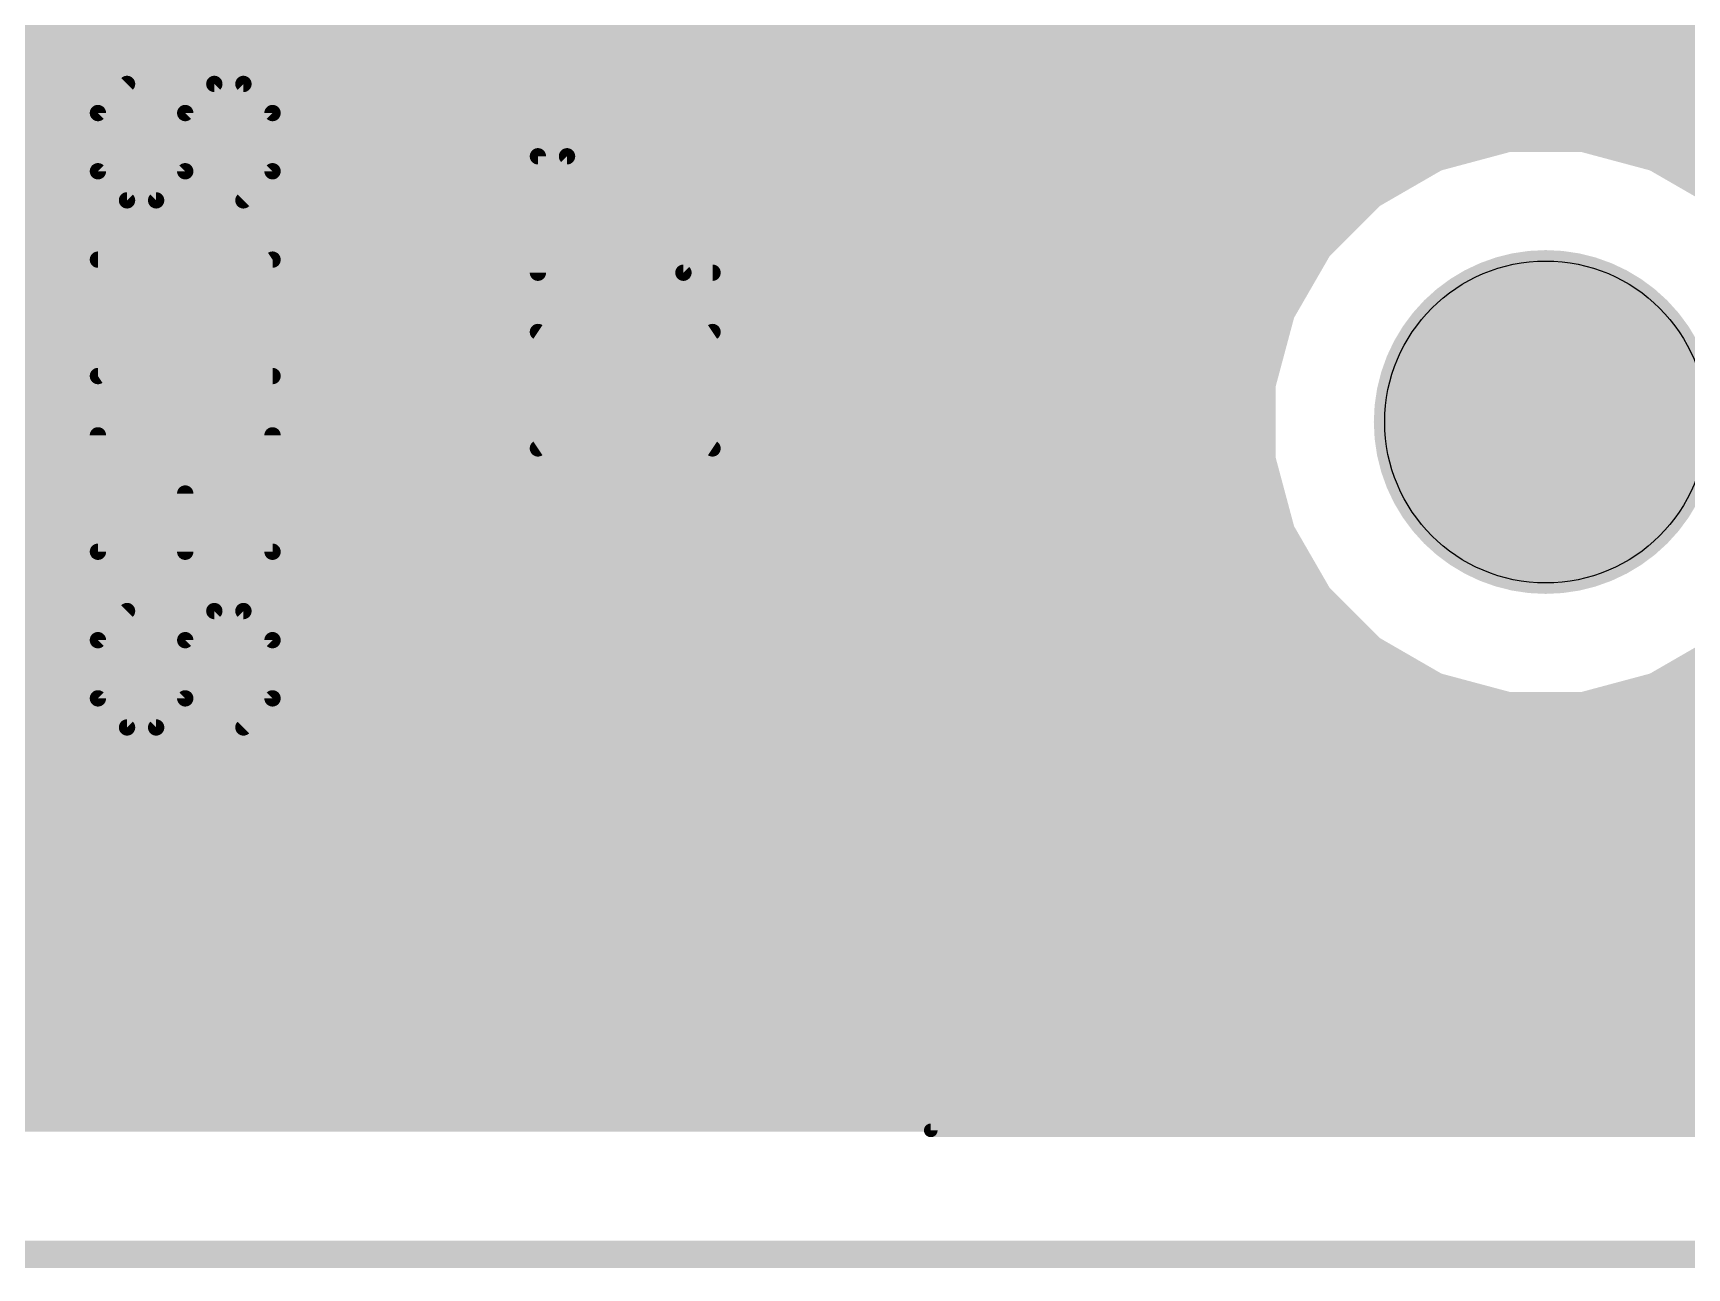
# Model space of a CAD drawing. Extents: x 0 to 10.8, y 0 to 6.1.
# Drawn here: x 0.601 to 1.208, y -0.013 to 0.44 of the extents above; entities that cross this region are included whole.
import ezdxf

# ---------------------------------------------------------------- set-up
doc = ezdxf.new("R2010")
doc.units = 0
for name, color, linetype in [('1', 22, 'CONTINUOUS'), ('116', 253, 'CONTINUOUS'), ('16', 175, 'CONTINUOUS'), ('20', 7, 'CONTINUOUS'), ('21', 253, 'CONTINUOUS'), ('25', 253, 'CONTINUOUS'), ('29', 253, 'CONTINUOUS'), ('30', 253, 'CONTINUOUS')]:
    doc.layers.add(name, color=color, linetype=linetype)

# ---------------------------------------------------------------- blocks, each defined once
blk = doc.blocks.new('RECT')
blk.add_solid([(-0.5, -0.5), (0.5, -0.5), (-0.5, 0.5), (0.5, 0.5)])

msp = doc.modelspace()

# ---------------------------------------------------------------- linework, layer by layer
at = {"layer": '1', "const_width": 0.016}
for points in [[(0.052283, 0.448), (1.712039, 0.448)], [(0.052283, 0.432), (1.706039, 0.432)], [(0.05228, 0.416), (1.706039, 0.416)], [(0.052276, 0.4), (1.125043, 0.4)], [(1.141776, 0.404484), (1.114551, 0.397189)], [(1.169969, 0.404484), (1.141776, 0.404484)], [(1.197193, 0.397189), (1.169969, 0.404484)], [(1.186705, 0.4), (1.71185, 0.4)], [(1.114551, 0.397189), (1.090138, 0.383094)], [(1.221606, 0.383094), (1.197193, 0.397189)], [(0.052276, 0.384), (1.091709, 0.384)], [(1.090138, 0.383094), (1.070209, 0.363165)], [(0.052272, 0.368), (1.075043, 0.368)], [(1.070209, 0.363165), (1.056114, 0.338752)], [(0.052268, 0.352), (1.063764, 0.352)], [(1.056114, 0.338752), (1.048819, 0.311528)], [(0.052268, 0.336), (1.055378, 0.336)], [(0.052264, 0.32), (1.051091, 0.32)], [(1.048819, 0.311528), (1.048819, 0.283335)], [(0.198425, 0.304), (1.048819, 0.304)], [(0.236276, 0.288), (1.048819, 0.288)], [(1.048819, 0.283335), (1.056114, 0.25611)], [(0.257087, 0.272), (1.051854, 0.272)], [(0.272807, 0.256), (1.056177, 0.256)], [(1.056114, 0.25611), (1.070209, 0.231697)], [(0.282047, 0.24), (1.065413, 0.24)], [(1.070209, 0.231697), (1.090138, 0.211768)], [(0.290559, 0.224), (1.077906, 0.224)], [(1.090138, 0.211768), (1.114551, 0.197673)], [(1.197193, 0.197673), (1.221606, 0.211768)], [(0.294846, 0.208), (1.096661, 0.208)], [(1.215079, 0.208), (9.19698, 0.208)], [(1.114551, 0.197673), (1.141776, 0.190378)], [(1.169969, 0.190378), (1.197193, 0.197673)], [(0.298996, 0.192), (1.13572, 0.192)], [(1.141776, 0.190378), (1.169969, 0.190378)], [(1.17602, 0.192), (9.21298, 0.192)], [(0.298996, 0.176), (9.22898, 0.176)], [(0.298996, 0.16), (9.24498, 0.16)], [(0.295382, 0.144), (9.26098, 0.144)], [(0.291094, 0.128), (9.27698, 0.128)], [(0.283201, 0.112), (9.29298, 0.112)], [(0.273961, 0.096), (9.30898, 0.096)], [(0.259091, 0.08), (9.330571, 0.08)], [(0.23974, 0.064), (10.569252, 0.064)], [(0.205894, 0.048), (10.603098, 0.048)], [(10.61385, 0.045122), (0.195146, 0.045122)]]:
    msp.add_lwpolyline(points, dxfattribs=at)
at = {"layer": '1', "const_width": 0.008}
for points in [[(1.125043, 0.396, 1), (1.125043, 0.404)], [(1.141776, 0.408484, 1), (1.141776, 0.400484)], [(1.142811, 0.400621, 1), (1.14074, 0.408348)], [(1.171004, 0.408348, 1), (1.168933, 0.400621)], [(1.169969, 0.400484, 1), (1.169969, 0.408484)], [(1.186705, 0.404, 1), (1.186705, 0.396)], [(1.113516, 0.401053, 1), (1.115587, 0.393325)], [(1.116551, 0.393725, 1), (1.112551, 0.400653)], [(1.199193, 0.400653, 1), (1.195193, 0.393725)], [(1.196158, 0.393325, 1), (1.198228, 0.401053)], [(1.088138, 0.386559, 1), (1.092138, 0.37963)], [(1.092966, 0.380266, 1), (1.087309, 0.385923)], [(1.091709, 0.38, 1), (1.091709, 0.388)], [(1.073673, 0.361165, 1), (1.066745, 0.365165)], [(1.075043, 0.364, 1), (1.075043, 0.372)], [(1.06738, 0.365994, 1), (1.073037, 0.360337)], [(1.063764, 0.348, 1), (1.063764, 0.356)], [(1.059978, 0.337717, 1), (1.05225, 0.339787)], [(1.05265, 0.340752, 1), (1.059578, 0.336752)], [(1.055378, 0.332, 1), (1.055378, 0.34)], [(1.051091, 0.316, 1), (1.051091, 0.324)], [(1.052819, 0.311528, 1), (1.044819, 0.311528)], [(1.044955, 0.312563, 1), (1.052683, 0.310492)], [(1.048819, 0.3, 1), (1.048819, 0.308)], [(1.052683, 0.28437, 1), (1.044955, 0.282299)], [(1.048819, 0.284, 1), (1.048819, 0.292)], [(1.044819, 0.283335, 1), (1.052819, 0.283335)], [(1.051854, 0.268, 1), (1.051854, 0.276)], [(1.059578, 0.25811, 1), (1.05265, 0.25411)], [(1.05225, 0.255075, 1), (1.059978, 0.257146)], [(1.056177, 0.252, 1), (1.056177, 0.26)], [(1.065413, 0.236, 1), (1.065413, 0.244)], [(1.073037, 0.234525, 1), (1.06738, 0.228868)], [(1.066745, 0.229697, 1), (1.073673, 0.233697)], [(1.077906, 0.22, 1), (1.077906, 0.228)], [(1.092138, 0.215232, 1), (1.088138, 0.208304)], [(1.087309, 0.208939, 1), (1.092966, 0.214596)], [(1.096661, 0.204, 1), (1.096661, 0.212)], [(1.215079, 0.212, 1), (1.215079, 0.204)], [(1.115587, 0.201537, 1), (1.113516, 0.19381)], [(1.112551, 0.194209, 1), (1.116551, 0.201137)], [(1.195193, 0.201137, 1), (1.199193, 0.194209)], [(1.198228, 0.19381, 1), (1.196158, 0.201537)], [(1.13572, 0.188, 1), (1.13572, 0.196)], [(1.141776, 0.194378, 1), (1.141776, 0.186378)], [(1.14074, 0.186514, 1), (1.142811, 0.194242)], [(1.168933, 0.194242, 1), (1.171004, 0.186514)], [(1.169969, 0.186378, 1), (1.169969, 0.194378)], [(1.17602, 0.196, 1), (1.17602, 0.188)]]:
    msp.add_lwpolyline(points, format="xyb", dxfattribs=at)
at = {"layer": '116', "const_width": 0.055118}
msp.add_lwpolyline([(1.155866, 0.263976, 1), (1.155866, 0.330906, 1), (1.155866, 0.263976)], format="xyb", dxfattribs=at)
at = {"layer": '16', "const_width": 0.016}
for points in [[(0.052283, 0.448), (1.712039, 0.448)], [(0.052283, 0.432), (1.706039, 0.432)], [(0.05228, 0.416), (1.706039, 0.416)], [(0.052276, 0.4), (1.125043, 0.4)], [(1.141776, 0.404484), (1.114551, 0.397189)], [(1.169969, 0.404484), (1.141776, 0.404484)], [(1.197193, 0.397189), (1.169969, 0.404484)], [(1.186705, 0.4), (1.71185, 0.4)], [(1.114551, 0.397189), (1.090138, 0.383094)], [(1.221606, 0.383094), (1.197193, 0.397189)], [(0.052276, 0.384), (1.091709, 0.384)], [(1.090138, 0.383094), (1.070209, 0.363165)], [(0.052272, 0.368), (1.075043, 0.368)], [(1.070209, 0.363165), (1.056114, 0.338752)], [(0.052268, 0.352), (1.063764, 0.352)], [(1.056114, 0.338752), (1.048819, 0.311528)], [(0.052268, 0.336), (1.055378, 0.336)], [(0.052264, 0.32), (1.051091, 0.32)], [(1.048819, 0.311528), (1.048819, 0.283335)], [(0.198425, 0.304), (1.048819, 0.304)], [(0.236276, 0.288), (1.048819, 0.288)], [(1.048819, 0.283335), (1.056114, 0.25611)], [(0.257087, 0.272), (1.051854, 0.272)], [(0.272807, 0.256), (1.056177, 0.256)], [(1.056114, 0.25611), (1.070209, 0.231697)], [(0.282047, 0.24), (1.065413, 0.24)], [(1.070209, 0.231697), (1.090138, 0.211768)], [(0.290559, 0.224), (1.077906, 0.224)], [(1.090138, 0.211768), (1.114551, 0.197673)], [(1.197193, 0.197673), (1.221606, 0.211768)], [(0.294846, 0.208), (1.096661, 0.208)], [(1.215079, 0.208), (10.514154, 0.208)], [(1.114551, 0.197673), (1.141776, 0.190378)], [(1.169969, 0.190378), (1.197193, 0.197673)], [(0.298996, 0.192), (1.13572, 0.192)], [(1.141776, 0.190378), (1.169969, 0.190378)], [(1.17602, 0.192), (10.51, 0.192)], [(0.298996, 0.176), (10.51, 0.176)], [(0.298996, 0.16), (10.51, 0.16)], [(0.295382, 0.144), (10.51361, 0.144)], [(0.291094, 0.128), (10.517898, 0.128)], [(0.283201, 0.112), (10.525791, 0.112)], [(0.273961, 0.096), (10.535031, 0.096)], [(0.259091, 0.08), (10.549906, 0.08)], [(0.23974, 0.064), (10.569252, 0.064)], [(0.205894, 0.048), (10.603098, 0.048)], [(10.61385, 0.045122), (0.195146, 0.045122)]]:
    msp.add_lwpolyline(points, dxfattribs=at)
at = {"layer": '16', "const_width": 0.008}
for points in [[(1.125043, 0.396, 1), (1.125043, 0.404)], [(1.141776, 0.408484, 1), (1.141776, 0.400484)], [(1.142811, 0.400621, 1), (1.14074, 0.408348)], [(1.171004, 0.408348, 1), (1.168933, 0.400621)], [(1.169969, 0.400484, 1), (1.169969, 0.408484)], [(1.186705, 0.404, 1), (1.186705, 0.396)], [(1.113516, 0.401053, 1), (1.115587, 0.393325)], [(1.116551, 0.393725, 1), (1.112551, 0.400653)], [(1.199193, 0.400653, 1), (1.195193, 0.393725)], [(1.196158, 0.393325, 1), (1.198228, 0.401053)], [(1.088138, 0.386559, 1), (1.092138, 0.37963)], [(1.092966, 0.380266, 1), (1.087309, 0.385923)], [(1.091709, 0.38, 1), (1.091709, 0.388)], [(1.073673, 0.361165, 1), (1.066745, 0.365165)], [(1.075043, 0.364, 1), (1.075043, 0.372)], [(1.06738, 0.365994, 1), (1.073037, 0.360337)], [(1.063764, 0.348, 1), (1.063764, 0.356)], [(1.059978, 0.337717, 1), (1.05225, 0.339787)], [(1.05265, 0.340752, 1), (1.059578, 0.336752)], [(1.055378, 0.332, 1), (1.055378, 0.34)], [(1.051091, 0.316, 1), (1.051091, 0.324)], [(1.052819, 0.311528, 1), (1.044819, 0.311528)], [(1.044955, 0.312563, 1), (1.052683, 0.310492)], [(1.048819, 0.3, 1), (1.048819, 0.308)], [(1.052683, 0.28437, 1), (1.044955, 0.282299)], [(1.048819, 0.284, 1), (1.048819, 0.292)], [(1.044819, 0.283335, 1), (1.052819, 0.283335)], [(1.051854, 0.268, 1), (1.051854, 0.276)], [(1.059578, 0.25811, 1), (1.05265, 0.25411)], [(1.05225, 0.255075, 1), (1.059978, 0.257146)], [(1.056177, 0.252, 1), (1.056177, 0.26)], [(1.065413, 0.236, 1), (1.065413, 0.244)], [(1.073037, 0.234525, 1), (1.06738, 0.228868)], [(1.066745, 0.229697, 1), (1.073673, 0.233697)], [(1.077906, 0.22, 1), (1.077906, 0.228)], [(1.092138, 0.215232, 1), (1.088138, 0.208304)], [(1.087309, 0.208939, 1), (1.092966, 0.214596)], [(1.096661, 0.204, 1), (1.096661, 0.212)], [(1.215079, 0.212, 1), (1.215079, 0.204)], [(1.115587, 0.201537, 1), (1.113516, 0.19381)], [(1.112551, 0.194209, 1), (1.116551, 0.201137)], [(1.195193, 0.201137, 1), (1.199193, 0.194209)], [(1.198228, 0.19381, 1), (1.196158, 0.201537)], [(1.13572, 0.188, 1), (1.13572, 0.196)], [(1.141776, 0.194378, 1), (1.141776, 0.186378)], [(1.14074, 0.186514, 1), (1.142811, 0.194242)], [(1.168933, 0.194242, 1), (1.171004, 0.186514)], [(1.169969, 0.186378, 1), (1.169969, 0.194378)], [(1.17602, 0.196, 1), (1.17602, 0.188)]]:
    msp.add_lwpolyline(points, format="xyb", dxfattribs=at)
at = {"layer": '20', "const_width": 0.01}
msp.add_lwpolyline([(-0.000787, -0.007874), (10.807087, -0.007874)], dxfattribs=at)
at = {"layer": '20'}
msp.add_circle((1.155874, 0.297433), 0.059055, dxfattribs=at)
at = {"layer": '21', "const_width": 0.005}
for points in [[(0.930283, 0.037591), (0.930283, 0.884835)], [(1.386976, 0.037591), (0.930283, 0.037591)]]:
    msp.add_lwpolyline(points, dxfattribs=at)
at = {"layer": '21', "const_width": 0.0025}
for points in [[(0.930283, 0.038841, 1), (0.930283, 0.036341)], [(0.929033, 0.037591, 1), (0.931533, 0.037591)]]:
    msp.add_lwpolyline(points, format="xyb", dxfattribs=at)
at = {"layer": '25', "const_width": 0.006}
for points in [[(0.635417, 0.421441), (0.624744, 0.410764)], [(0.656772, 0.410764), (0.667445, 0.421441)], [(0.667445, 0.421441), (0.678122, 0.421441)], [(0.678122, 0.421441), (0.688795, 0.410764)], [(0.624744, 0.410764), (0.624744, 0.389413)], [(0.656772, 0.389413), (0.656772, 0.410764)], [(0.688795, 0.410764), (0.688795, 0.389413)], [(0.786161, 0.352197), (0.786161, 0.394898)], [(0.786161, 0.394898), (0.796835, 0.394898)], [(0.796835, 0.394898), (0.839539, 0.352197)], [(0.624744, 0.389413), (0.635417, 0.37874)], [(0.646094, 0.37874), (0.656772, 0.389413)], [(0.688795, 0.389413), (0.678122, 0.37874)], [(0.635417, 0.37874), (0.646094, 0.37874)], [(0.624744, 0.314287), (0.688795, 0.356988)], [(0.688795, 0.356988), (0.624744, 0.356988)], [(0.839539, 0.352197), (0.850213, 0.352197)], [(0.786161, 0.287744), (0.850213, 0.330445)], [(0.786161, 0.330445), (0.850213, 0.287744)], [(0.688795, 0.314287), (0.624744, 0.314287)], [(0.624744, 0.292535), (0.624744, 0.249835)], [(0.688795, 0.249835), (0.688795, 0.292535)], [(0.656772, 0.249835), (0.656772, 0.271185)], [(0.624744, 0.249835), (0.688795, 0.249835)], [(0.635417, 0.228083), (0.624744, 0.217406)], [(0.656772, 0.217406), (0.667445, 0.228083)], [(0.667445, 0.228083), (0.678122, 0.228083)], [(0.678122, 0.228083), (0.688795, 0.217406)], [(0.624744, 0.217406), (0.624744, 0.196055)], [(0.656772, 0.196055), (0.656772, 0.217406)], [(0.688795, 0.217406), (0.688795, 0.196055)], [(0.624744, 0.196055), (0.635417, 0.185382)], [(0.646094, 0.185382), (0.656772, 0.196055)], [(0.688795, 0.196055), (0.678122, 0.185382)], [(0.635417, 0.185382), (0.646094, 0.185382)]]:
    msp.add_lwpolyline(points, dxfattribs=at)
at = {"layer": '25', "const_width": 0.003}
for points in [[(0.636478, 0.42038, 1), (0.634356, 0.422501)], [(0.667445, 0.422941, 1), (0.667445, 0.419941)], [(0.668506, 0.42038, 1), (0.666384, 0.422501)], [(0.679183, 0.422501, 1), (0.677061, 0.42038)], [(0.678122, 0.419941, 1), (0.678122, 0.422941)], [(0.626244, 0.410764, 1), (0.623244, 0.410764)], [(0.623683, 0.411824, 1), (0.625805, 0.409703)], [(0.658272, 0.410764, 1), (0.655272, 0.410764)], [(0.655711, 0.411824, 1), (0.657833, 0.409703)], [(0.690295, 0.410764, 1), (0.687295, 0.410764)], [(0.687734, 0.409703, 1), (0.689856, 0.411824)], [(0.787661, 0.394898, 1), (0.784661, 0.394898)], [(0.786161, 0.396398, 1), (0.786161, 0.393398)], [(0.797895, 0.395958, 1), (0.795774, 0.393837)], [(0.796835, 0.393398, 1), (0.796835, 0.396398)], [(0.625805, 0.390474, 1), (0.623683, 0.388353)], [(0.623244, 0.389413, 1), (0.626244, 0.389413)], [(0.655272, 0.389413, 1), (0.658272, 0.389413)], [(0.657832, 0.388353, 1), (0.655711, 0.390474)], [(0.687295, 0.389413, 1), (0.690295, 0.389413)], [(0.689856, 0.388353, 1), (0.687735, 0.390474)], [(0.635417, 0.38024, 1), (0.635417, 0.37724)], [(0.634357, 0.377679, 1), (0.636478, 0.379801)], [(0.645034, 0.379801, 1), (0.647155, 0.377679)], [(0.646094, 0.37724, 1), (0.646094, 0.38024)], [(0.677061, 0.379801, 1), (0.679183, 0.377679)], [(0.624744, 0.358488, 1), (0.624744, 0.355488)], [(0.689627, 0.35574, 1), (0.687963, 0.358236)], [(0.688795, 0.355488, 1), (0.688795, 0.358488)], [(0.784661, 0.352197, 1), (0.787661, 0.352197)], [(0.839539, 0.353697, 1), (0.839539, 0.350697)], [(0.838479, 0.351136, 1), (0.8406, 0.353258)], [(0.850213, 0.350697, 1), (0.850213, 0.353697)], [(0.786993, 0.331693, 1), (0.785329, 0.329197)], [(0.851045, 0.329197, 1), (0.849381, 0.331693)], [(0.624744, 0.315787, 1), (0.624744, 0.312787)], [(0.623912, 0.315535, 1), (0.625576, 0.313039)], [(0.688795, 0.312787, 1), (0.688795, 0.315787)], [(0.626244, 0.292535, 1), (0.623244, 0.292535)], [(0.690295, 0.292535, 1), (0.687295, 0.292535)], [(0.785329, 0.288992, 1), (0.786993, 0.286496)], [(0.849381, 0.286496, 1), (0.851045, 0.288992)], [(0.658272, 0.271185, 1), (0.655272, 0.271185)], [(0.624744, 0.251335, 1), (0.624744, 0.248335)], [(0.623244, 0.249835, 1), (0.626244, 0.249835)], [(0.655272, 0.249835, 1), (0.658272, 0.249835)], [(0.687295, 0.249835, 1), (0.690295, 0.249835)], [(0.688795, 0.248335, 1), (0.688795, 0.251335)], [(0.636478, 0.227022, 1), (0.634356, 0.229143)], [(0.667445, 0.229583, 1), (0.667445, 0.226583)], [(0.668506, 0.227022, 1), (0.666384, 0.229143)], [(0.679183, 0.229143, 1), (0.677061, 0.227022)], [(0.678122, 0.226583, 1), (0.678122, 0.229583)], [(0.626244, 0.217406, 1), (0.623244, 0.217406)], [(0.623683, 0.218466, 1), (0.625805, 0.216345)], [(0.658272, 0.217406, 1), (0.655272, 0.217406)], [(0.655711, 0.218466, 1), (0.657833, 0.216345)], [(0.690295, 0.217406, 1), (0.687295, 0.217406)], [(0.687734, 0.216345, 1), (0.689856, 0.218466)], [(0.625805, 0.197116, 1), (0.623683, 0.194994)], [(0.623244, 0.196055, 1), (0.626244, 0.196055)], [(0.655272, 0.196055, 1), (0.658272, 0.196055)], [(0.657832, 0.194994, 1), (0.655711, 0.197116)], [(0.687295, 0.196055, 1), (0.690295, 0.196055)], [(0.689856, 0.194994, 1), (0.687735, 0.197116)], [(0.635417, 0.186882, 1), (0.635417, 0.183882)], [(0.646094, 0.183882, 1), (0.646094, 0.186882)], [(0.634357, 0.184321, 1), (0.636478, 0.186443)], [(0.645034, 0.186443, 1), (0.647155, 0.184321)], [(0.677061, 0.186443, 1), (0.679183, 0.184321)]]:
    msp.add_lwpolyline(points, format="xyb", dxfattribs=at)
at = {"layer": '29', "const_width": 0.063055}
msp.add_lwpolyline([(1.155874, 0.265906, 1), (1.155874, 0.328961, 1), (1.155874, 0.265906)], format="xyb", dxfattribs=at)
at = {"layer": '30', "const_width": 0.063055}
msp.add_lwpolyline([(1.155874, 0.265906, 1), (1.155874, 0.328961, 1), (1.155874, 0.265906)], format="xyb", dxfattribs=at)

# ---------------------------------------------------------------- block references
at = {"layer": '21', "xscale": 0.11811, "yscale": 0.03937}
msp.add_blockref('RECT', (1.159811, 0.073024), dxfattribs=at)

doc.saveas('drawing.dxf')
